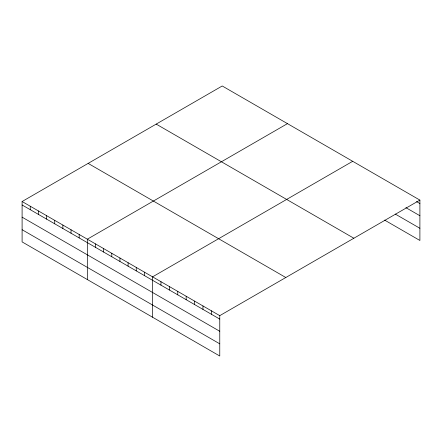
<?xml version="1.0" encoding="UTF-8"?>
<svg xmlns="http://www.w3.org/2000/svg" width="442" height="442" viewBox="0 0 442 442"><rect width="100%" height="100%" fill="white"/><g stroke="black" fill="none" stroke-linecap="round" stroke-linejoin="round"><path stroke-width="0.66" d="M22.1 201.524L219.768 315.649L219.768 356.02L22.1 241.901L22.1 201.524L222.232 85.98L419.9 200.099L419.9 240.476L384.617 220.105M287.466 123.638L87.328 239.188L87.328 279.559M352.694 161.302L152.562 276.847L152.562 317.218M219.768 315.649L419.9 200.099M416.541 201.607L419.9 203.547M405.9 207.652L419.9 215.735M395.258 214.061L419.9 228.287M156.192 124.108L353.854 238.232M88.146 163.396L285.808 277.515M22.1 204.972L219.768 319.096M22.1 217.16L219.768 331.279M22.1 229.713L219.768 343.837M211.364 310.798L211.364 314.245M202.966 305.947L202.966 309.394M194.563 301.096L194.563 304.544M186.165 296.245L186.165 299.693M177.761 291.394L177.761 294.847M169.363 286.549L169.363 289.996M160.96 281.698L160.96 285.145M144.407 272.139L144.407 275.587M136.252 267.432L136.252 270.88M128.097 262.725L128.097 266.172M119.942 258.017L119.942 261.465M111.793 253.31L111.793 256.758M103.638 248.603L103.638 252.05M95.483 243.896L95.483 247.343M79.179 234.481L79.179 237.929M71.024 229.774L71.024 233.221M62.869 225.061L62.869 228.514M54.714 220.354L54.714 223.807M46.559 215.646L46.559 219.094M38.41 210.939L38.41 214.387M30.255 206.232L30.255 209.679"/></g></svg>
